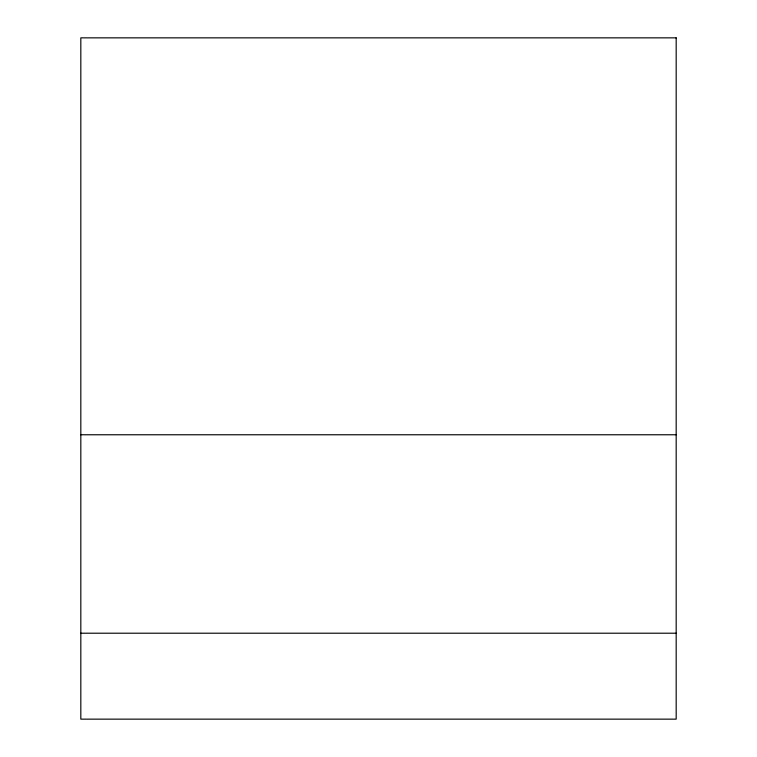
<?xml version="1.0" encoding="UTF-8"?>
<svg xmlns="http://www.w3.org/2000/svg" width="757" height="757" viewBox="0 0 757 757"><rect width="100%" height="100%" fill="white"/><g stroke="black" fill="none" stroke-linecap="round" stroke-linejoin="round"><path stroke-width="1.14" d="M80.819 434.764L676.181 434.764M80.819 633.212L676.181 633.212M676.181 37.85L80.819 37.85L80.819 719.15L676.181 719.15L676.181 37.85"/></g></svg>
